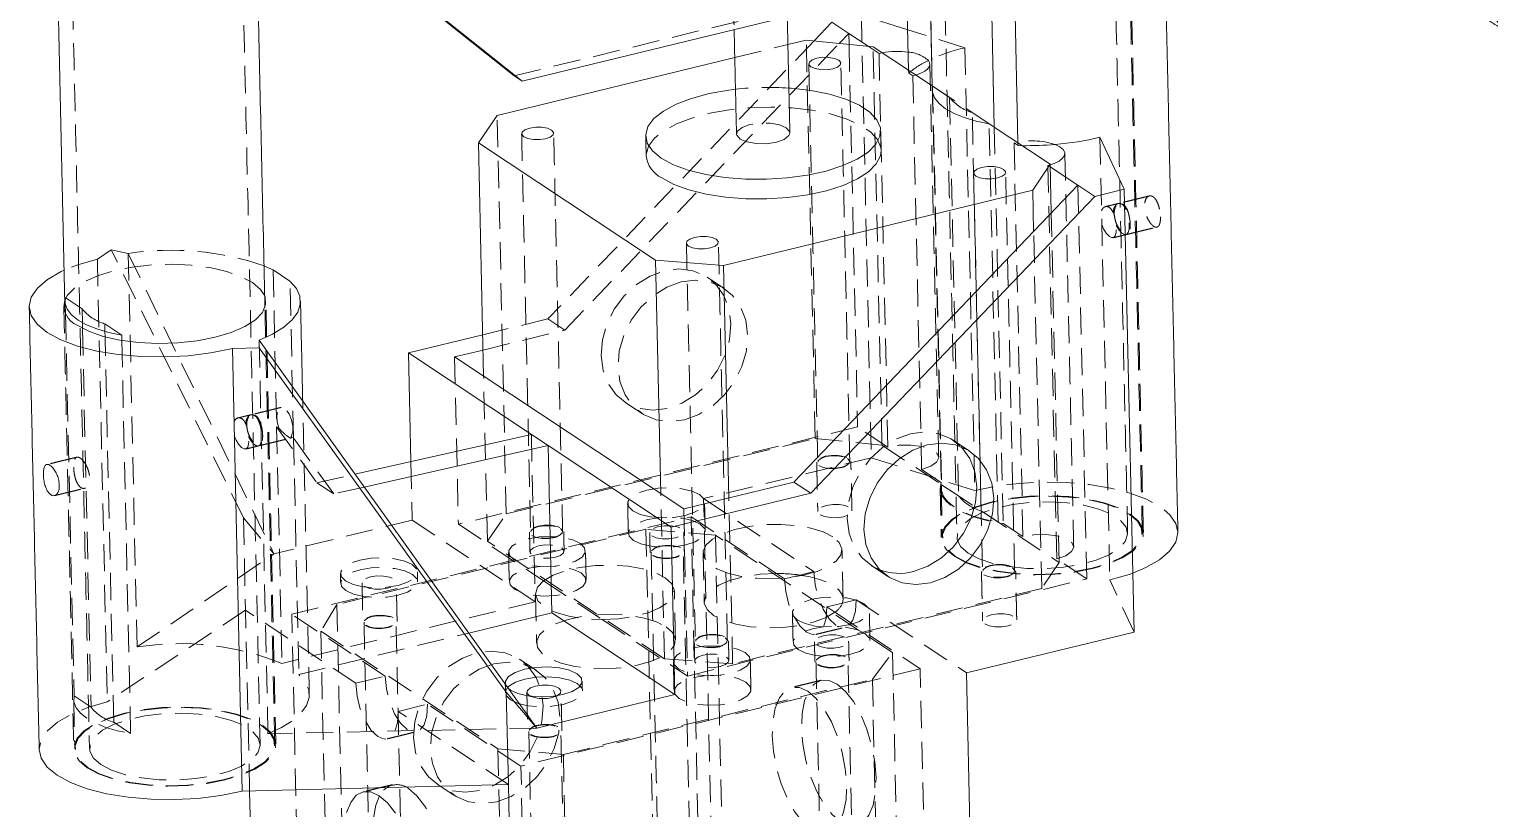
# Model space of a CAD drawing. Header units: millimetres. Extents: x 11 to 421, y 5 to 275.
# Drawn here: x 236.9 to 305.3, y 137.1 to 173.5 of the extents above; entities that cross this region are included whole.
import ezdxf

# ---------------------------------------------------------------- set-up
doc = ezdxf.new("R2010")
doc.units = ezdxf.units.MM
doc.linetypes.add('HIDDEN', pattern=[1.905, 1.27, -0.635])

msp = doc.modelspace()

# ---------------------------------------------------------------- linework, layer by layer
at = {"color": 7, "linetype": 'HIDDEN', "lineweight": 0}
for p, q in [((259.623, 171.361), (295.231, 180.028)), ((279.024, 178.58), (279.613, 152.353)), ((275.875, 174.207), (276.341, 153.501)), ((273.665, 173.002), (261.201, 159.994)), ((273.717, 154.404), (273.298, 173.039)), ((280.72, 172.676), (278.045, 173.521)), ((261.991, 159.471), (274.844, 172.884)), ((269.95, 172.224), (272.437, 172.829)), ((275.3, 172.839), (275.702, 154.944)), ((276.704, 172.411), (276.193, 172.749)), ((276.84, 154.092), (276.421, 172.727)), ((276.851, 172.442), (276.704, 172.411)), ((276.704, 172.411), (277.118, 154.006)), ((280.72, 172.676), (281.186, 151.971)), ((278.088, 171.623), (278.091, 171.492)), ((278.091, 171.492), (278.284, 171.364)), ((278.284, 171.364), (278.698, 152.959)), ((279.192, 170.891), (281.86, 169.124)), ((279.196, 170.709), (279.212, 170.878)), ((279.212, 170.878), (279.631, 152.243)), ((280.006, 170.353), (279.212, 170.878)), ((280.006, 170.353), (280.425, 151.718)), ((281.486, 151.015), (281.067, 169.65)), ((281.86, 169.124), (281.067, 169.65)), ((259.251, 150.883), (258.832, 169.518)), ((282.279, 150.489), (281.86, 169.124)), ((282.098, 168.967), (282.514, 150.432)), ((283.024, 168.225), (283.209, 168.103)), ((283.024, 168.225), (283.438, 149.82)), ((283.206, 168.233), (283.209, 168.103)), ((287.04, 168.491), (287.505, 147.786)), ((283.209, 168.103), (283.408, 168.099)), ((284.604, 167.179), (284.712, 167.207)), ((284.714, 167.106), (284.604, 167.179)), ((284.604, 167.179), (285.018, 148.774)), ((286.012, 166.246), (286.425, 147.842)), ((285.13, 148.601), (284.763, 164.943)), ((284.316, 147.385), (283.94, 164.085)), ((240.769, 163.226), (240.116, 162.793)), ((240.116, 162.793), (240.581, 142.088)), ((240.769, 163.226), (241.562, 163.058)), ((246.955, 150.693), (240.769, 163.226)), ((241.562, 163.058), (248.377, 149.008)), ((241.562, 163.058), (241.975, 144.653)), ((248.344, 162.291), (248.509, 154.954)), ((249.298, 154.432), (249.133, 161.769)), ((238.591, 160.825), (238.608, 160.995)), ((238.608, 160.995), (238.615, 160.657)), ((239.401, 160.469), (238.608, 160.995)), ((238.624, 160.279), (239.027, 142.36)), ((239.401, 160.469), (239.416, 159.82)), ((261.201, 159.994), (258.153, 159.252)), ((261.991, 159.471), (261.201, 159.994)), ((239.421, 159.556), (239.82, 141.835)), ((240.47, 159.412), (240.462, 159.766)), ((241.256, 159.241), (240.462, 159.766)), ((258.169, 158.541), (261.991, 159.471)), ((240.881, 141.132), (240.476, 159.157)), ((241.675, 140.606), (241.261, 158.989)), ((247.688, 159), (248.102, 140.595)), ((256.839, 158.217), (257.015, 150.395)), ((258.37, 149.596), (258.196, 157.318)), ((248.614, 154.885), (248.509, 154.954)), ((248.509, 154.954), (250.391, 152.336)), ((248.509, 154.954), (248.758, 143.887)), ((249.298, 154.432), (249.193, 154.501)), ((275.702, 154.944), (257.015, 150.395)), ((260.43, 154.592), (260.606, 146.77)), ((277.118, 154.006), (275.702, 154.944)), ((249.298, 154.432), (249.546, 143.365)), ((249.298, 154.432), (249.298, 154.432)), ((251.179, 151.814), (249.298, 154.432)), ((259.251, 150.883), (273.717, 154.404)), ((273.717, 154.404), (276.84, 154.092)), ((276.84, 154.092), (285.13, 148.601)), ((254.787, 153.324), (254.848, 150.583)), ((276.341, 153.501), (268.493, 151.591)), ((281.186, 151.971), (276.341, 153.501)), ((250.391, 152.336), (252.174, 152.736)), ((279.613, 152.353), (278.698, 152.959)), ((251.179, 151.814), (250.391, 152.336)), ((252.606, 152.134), (251.179, 151.814)), ((266.66, 144.106), (266.486, 151.828)), ((280.425, 151.718), (279.631, 152.243)), ((267.562, 151.115), (267.738, 143.293)), ((268.855, 135.487), (268.493, 151.591)), ((268.493, 151.591), (273.649, 148.176)), ((269.85, 143.864), (269.675, 151.63)), ((246.955, 150.693), (248.377, 149.008)), ((246.955, 150.693), (247.052, 146.373)), ((254.848, 150.583), (248.377, 149.008)), ((249.219, 146.184), (267.906, 150.733)), ((254.848, 150.583), (260.606, 146.77)), ((258.37, 149.596), (259.251, 150.883)), ((268.268, 134.629), (267.906, 150.733)), ((267.906, 150.733), (271.897, 148.09)), ((282.279, 150.489), (281.486, 151.015)), ((283.438, 149.82), (282.514, 150.432)), ((265.794, 150.162), (251.328, 146.642)), ((257.015, 150.395), (261.006, 147.752)), ((269.044, 149.881), (265.794, 150.162)), ((265.794, 150.162), (266.213, 131.528)), ((277.334, 144.39), (269.044, 149.881)), ((269.044, 149.881), (269.463, 131.246)), ((266.66, 144.106), (258.37, 149.596)), ((241.975, 144.653), (248.377, 149.008)), ((285.13, 148.601), (284.316, 147.385)), ((286.425, 147.842), (285.018, 148.774)), ((261.006, 147.752), (263.747, 145.936)), ((267.738, 143.293), (286.425, 147.842)), ((271.897, 148.09), (272.273, 147.841)), ((272.273, 147.841), (272.998, 148.018)), ((272.998, 148.018), (273.649, 148.176)), ((288.644, 145.353), (287.505, 147.786)), ((284.316, 147.385), (269.85, 143.864)), ((247.052, 146.373), (240.581, 142.088)), ((247.243, 137.911), (247.052, 146.373)), ((252.209, 142.957), (247.052, 146.373)), ((260.606, 146.77), (248.758, 143.887)), ((251.328, 146.642), (250.574, 145.385)), ((251.328, 146.642), (251.747, 128.007)), ((274.263, 146.523), (274.989, 146.699)), ((274.263, 146.523), (274.638, 146.274)), ((274.989, 146.699), (275.64, 146.858)), ((275.64, 146.858), (280.796, 143.443)), ((253.585, 143.293), (249.219, 146.184)), ((249.581, 130.08), (249.219, 146.184)), ((263.747, 145.936), (267.738, 143.293)), ((274.638, 146.274), (278.629, 143.631)), ((249.546, 143.365), (257.5, 145.301)), ((250.574, 145.385), (258.864, 139.895)), ((250.574, 145.385), (250.993, 126.75)), ((276.393, 143.143), (277.334, 144.39)), ((277.334, 144.39), (277.753, 125.756)), ((278.629, 143.631), (259.942, 139.082)), ((269.85, 143.864), (266.66, 144.106)), ((278.991, 127.527), (278.629, 143.631)), ((252.209, 142.957), (253.585, 143.293)), ((261.927, 139.622), (276.393, 143.143)), ((276.393, 143.143), (276.812, 124.508)), ((239.82, 141.835), (239.027, 142.36)), ((254.199, 141.639), (255.576, 141.974)), ((259.355, 138.224), (254.199, 141.639)), ((259.942, 139.082), (255.576, 141.974)), ((241.675, 140.606), (240.881, 141.132)), ((260.68, 140.86), (248.102, 140.595)), ((258.864, 139.895), (261.927, 139.622)), ((258.864, 139.895), (259.283, 121.26)), ((261.927, 139.622), (262.346, 120.987)), ((260.304, 122.978), (259.942, 139.082))]:
    msp.add_line(p, q, dxfattribs=at)
at = {"color": 7, "linetype": 'Continuous', "lineweight": 15}
for p, q in [((259.996, 171.113), (295.604, 179.78)), ((250.116, 178.956), (259.623, 171.361)), ((259.996, 171.113), (250.489, 178.707)), ((281.94, 175.988), (282.098, 168.967)), ((283.033, 175.925), (283.206, 168.233)), ((278.001, 175.495), (278.088, 171.623)), ((274.498, 173.872), (273.665, 173.002)), ((275.288, 173.348), (274.498, 173.872)), ((278.045, 173.521), (275.875, 174.207)), ((272.437, 172.829), (273.298, 173.039)), ((273.298, 173.039), (276.421, 172.727)), ((274.844, 172.884), (275.288, 173.348)), ((275.288, 173.348), (275.3, 172.839)), ((276.193, 172.749), (275.288, 173.348)), ((276.421, 172.727), (279.192, 170.891)), ((258.832, 169.518), (269.95, 172.224)), ((259.996, 171.113), (259.623, 171.361)), ((257.951, 168.231), (258.832, 169.518)), ((281.86, 169.124), (284.711, 167.236)), ((266.241, 162.74), (257.951, 168.231)), ((258.196, 157.318), (257.951, 168.231)), ((288.178, 166.058), (287.04, 168.491)), ((284.711, 167.236), (283.897, 166.019)), ((284.763, 164.943), (284.711, 167.236)), ((286.012, 166.246), (284.714, 167.106)), ((286.012, 166.246), (272.714, 152.369)), ((286.802, 165.723), (286.012, 166.246)), ((283.897, 166.019), (269.431, 162.498)), ((273.504, 151.846), (286.802, 165.723)), ((283.94, 164.085), (283.897, 166.019)), ((286.802, 165.723), (288.178, 166.058)), ((288.178, 166.058), (288.644, 145.353)), ((266.486, 151.828), (266.241, 162.74)), ((269.431, 162.498), (266.241, 162.74)), ((248.344, 162.291), (247.916, 162.483)), ((249.133, 161.769), (248.344, 162.291)), ((269.675, 151.63), (269.431, 162.498)), ((238.615, 160.657), (238.624, 160.279)), ((239.416, 159.82), (239.421, 159.556)), ((240.476, 159.157), (240.47, 159.412)), ((241.261, 158.989), (241.256, 159.241)), ((246.435, 158.608), (247.693, 158.64)), ((246.435, 158.608), (246.901, 137.902)), ((247.693, 158.64), (247.688, 159)), ((260.68, 140.86), (247.688, 159)), ((247.693, 158.64), (259.258, 142.545)), ((258.153, 159.252), (254.672, 158.405)), ((260.43, 154.592), (254.672, 158.405)), ((254.672, 158.405), (254.787, 153.324)), ((256.839, 158.217), (258.169, 158.541)), ((267.562, 151.115), (256.839, 158.217)), ((252.174, 152.736), (260.43, 154.592)), ((261.218, 154.07), (260.43, 154.592)), ((261.218, 154.07), (252.606, 152.134)), ((261.218, 154.07), (261.394, 146.248)), ((266.976, 150.257), (261.218, 154.07)), ((266.976, 150.257), (273.504, 151.846)), ((272.714, 152.369), (267.562, 151.115)), ((273.504, 151.846), (272.714, 152.369)), ((266.976, 150.257), (267.151, 142.435)), ((257.5, 145.301), (261.394, 146.248)), ((261.394, 146.248), (267.151, 142.435)), ((280.796, 143.443), (288.644, 145.353)), ((281.158, 127.339), (280.796, 143.443)), ((259.258, 142.545), (259.355, 138.224)), ((260.68, 140.86), (259.258, 142.545)), ((260.325, 142.389), (260.411, 142.343)), ((260.68, 140.86), (267.151, 142.435)), ((246.901, 137.902), (259.355, 138.224)), ((259.717, 122.12), (259.355, 138.224)), ((247.414, 130.268), (247.243, 137.911))]:
    msp.add_line(p, q, dxfattribs=at)
at = {"color": 7, "linetype": 'Continuous', "lineweight": 15, "flags": 128}
for points in [[(274.816, 172.101), (274.909, 171.995), (274.889, 171.88), (274.759, 171.775), (274.539, 171.696), (274.261, 171.654), (273.969, 171.656), (273.707, 171.702), (273.515, 171.785), (273.422, 171.891), (273.442, 172.006), (273.572, 172.111), (273.792, 172.19), (274.069, 172.232), (274.361, 172.23), (274.623, 172.184), (274.816, 172.101)], [(269.984, 170.738), (269.674, 170.699), (268.76, 170.536), (267.928, 170.314), (267.204, 170.039), (266.61, 169.72), (266.167, 169.367), (265.888, 168.992), (265.783, 168.607), (265.854, 168.224), (266.099, 167.855), (266.511, 167.513)], [(266.511, 167.513), (267.076, 167.208), (267.777, 166.95), (268.59, 166.747), (269.489, 166.607), (270.447, 166.533), (271.43, 166.527), (272.41, 166.591), (273.352, 166.722), (274.229, 166.915), (275.01, 167.165), (275.672, 167.463), (276.192, 167.8), (276.555, 168.166), (276.748, 168.547), (276.765, 168.933), (276.606, 169.31), (276.276, 169.667), (275.785, 169.992), (275.15, 170.275), (274.39, 170.506), (273.53, 170.678), (272.598, 170.786), (272.483, 170.794)], [(281.86, 169.124), (281.247, 169.25), (280.694, 169.411), (280.214, 169.605), (279.817, 169.826), (279.512, 170.069), (279.307, 170.33), (279.207, 170.602), (279.196, 170.709)], [(261.375, 168.83), (261.468, 168.723), (261.448, 168.609), (261.318, 168.504), (261.098, 168.424), (260.82, 168.383), (260.528, 168.385), (260.266, 168.431), (260.074, 168.513), (259.981, 168.62), (260.001, 168.734), (260.131, 168.839), (260.351, 168.919), (260.628, 168.961), (260.92, 168.958), (261.182, 168.912), (261.375, 168.83)], [(270.031, 168.645), (270.041, 168.587), (270.197, 168.41)], [(270.197, 168.41), (270.517, 168.272), (270.954, 168.196), (271.44, 168.192), (271.903, 168.262), (272.27, 168.394), (272.487, 168.569), (272.53, 168.702)], [(266.532, 166.592), (267.097, 166.287), (267.798, 166.03), (268.611, 165.827), (269.51, 165.686), (270.467, 165.612), (271.451, 165.607), (272.43, 165.671), (273.373, 165.801), (274.249, 165.995), (275.031, 166.244), (275.692, 166.543), (276.213, 166.88), (276.575, 167.245), (276.768, 167.627), (276.8, 167.877)], [(284.712, 167.207), (284.895, 167.268), (285.129, 167.38), (285.296, 167.508), (285.386, 167.647), (285.395, 167.788), (285.322, 167.925), (285.17, 168.05), (284.949, 168.157)], [(282.528, 166.993), (282.622, 166.887), (282.602, 166.772), (282.472, 166.667), (282.251, 166.588), (281.974, 166.546), (281.682, 166.548), (281.42, 166.594), (281.228, 166.677), (281.134, 166.783), (281.154, 166.898), (281.284, 167.003), (281.505, 167.082), (281.782, 167.124), (282.074, 167.122), (282.336, 167.076), (282.528, 166.993)], [(269.087, 163.722), (269.181, 163.615), (269.161, 163.501), (269.031, 163.396), (268.81, 163.316), (268.533, 163.274), (268.241, 163.277), (267.979, 163.323), (267.787, 163.405), (267.693, 163.512), (267.713, 163.626), (267.843, 163.731), (268.064, 163.811), (268.341, 163.852), (268.633, 163.85), (268.895, 163.804), (269.087, 163.722)], [(238.559, 162.272), (238.423, 162.209), (237.786, 161.843), (237.315, 161.442), (237.026, 161.019), (236.927, 160.586), (237.02, 160.157), (237.304, 159.744), (237.769, 159.36), (238.401, 159.017), (239.182, 158.725), (240.087, 158.493), (241.088, 158.329), (242.156, 158.236), (243.259, 158.218), (244.361, 158.276), (245.431, 158.407), (246.435, 158.608)], [(247.688, 159), (248.32, 159.29), (248.839, 159.611), (249.233, 159.956), (249.493, 160.318), (249.615, 160.689), (249.595, 161.06), (249.433, 161.422), (249.133, 161.769)], [(241.256, 159.241), (240.643, 159.367), (240.089, 159.528), (239.609, 159.722), (239.212, 159.943), (238.907, 160.186), (238.703, 160.447), (238.602, 160.718), (238.591, 160.825)], [(239.174, 159.702), (239.712, 159.417), (240.387, 159.182), (241.173, 159.004), (242.039, 158.892), (242.954, 158.85), (243.88, 158.878), (244.784, 158.977), (245.629, 159.142), (246.384, 159.366), (247.019, 159.642), (247.511, 159.959), (247.84, 160.304), (247.993, 160.665), (247.966, 161.026), (247.948, 161.074)], [(275.999, 150.14), (276.092, 149.442), (276.331, 148.816), (276.707, 148.293), (277.199, 147.9), (277.783, 147.656), (278.43, 147.574), (279.107, 147.658), (279.78, 147.903), (280.417, 148.298), (280.983, 148.821), (281.453, 149.448), (281.8, 150.147), (282.01, 150.882), (282.07, 151.618), (281.977, 152.316), (281.738, 152.942), (281.362, 153.465), (280.87, 153.858), (280.286, 154.101), (279.639, 154.183), (278.962, 154.1), (278.289, 153.855), (277.652, 153.46), (277.086, 152.936), (276.616, 152.309), (276.269, 151.611), (276.059, 150.875), (275.999, 150.14)], [(280.544, 154.017), (280.572, 153.988), (280.948, 153.465), (281.187, 152.839), (281.28, 152.141), (281.22, 151.406), (281.01, 150.67), (280.663, 149.971), (280.194, 149.344), (279.627, 148.821), (278.991, 148.426), (278.317, 148.181)], [(288.582, 148.11), (289.198, 148.37), (289.835, 148.736), (290.306, 149.137), (290.595, 149.56), (290.694, 149.993), (290.694, 150.021)], [(259.358, 142.707), (259.447, 142.638), (259.801, 142.474), (260.272, 142.362), (260.815, 142.315), (261.378, 142.337), (261.904, 142.425), (262.342, 142.572), (262.65, 142.762), (262.798, 142.977), (262.77, 143.196), (262.569, 143.398), (262.216, 143.563), (261.745, 143.674), (261.201, 143.722), (260.639, 143.7), (260.113, 143.612), (259.674, 143.465), (259.366, 143.275), (259.219, 143.06), (259.224, 142.894)], [(262.714, 142.827), (262.579, 142.938), (262.226, 143.103), (261.755, 143.214), (261.211, 143.262), (260.649, 143.24), (260.123, 143.151), (259.684, 143.005), (259.377, 142.815), (259.313, 142.75)], [(261.635, 142.371), (261.652, 142.379), (261.791, 142.491), (261.812, 142.613), (261.712, 142.727), (261.507, 142.815), (261.228, 142.864), (260.916, 142.866), (260.621, 142.822), (260.385, 142.737), (260.247, 142.625), (260.225, 142.503), (260.325, 142.389), (260.325, 142.389)], [(237.393, 139.852), (237.486, 139.451), (237.769, 139.039), (238.234, 138.655), (238.867, 138.312), (239.647, 138.02), (240.552, 137.788), (241.554, 137.623), (242.622, 137.53), (243.724, 137.513), (244.827, 137.57), (245.896, 137.701), (246.901, 137.902)], [(254.07, 136.878), (253.697, 137.36), (253.307, 137.697), (252.922, 137.873), (252.559, 137.879), (252.237, 137.714), (251.973, 137.386), (251.779, 136.913)], [(254.808, 131.605), (254.439, 131.928), (254.066, 132.41), (253.727, 133.012), (253.44, 133.705), (253.219, 134.453), (253.075, 135.219), (253.015, 135.965), (253.042, 136.653), (253.156, 137.248), (253.328, 137.683)]]:
    msp.add_lwpolyline(points, dxfattribs=at)
at = {"color": 7, "linetype": 'HIDDEN', "lineweight": 0, "flags": 128}
for points in [[(278.284, 171.364), (278.501, 171.427), (278.69, 171.502), (278.847, 171.588), (278.965, 171.682), (279.044, 171.782), (279.079, 171.885), (279.071, 171.988), (279.02, 172.088)], [(276.8, 167.877), (276.786, 168.013), (276.627, 168.39), (276.297, 168.747), (275.806, 169.072), (275.171, 169.354), (274.411, 169.586), (273.551, 169.758), (272.619, 169.866), (271.645, 169.905), (270.659, 169.876), (269.694, 169.779), (268.781, 169.616), (267.949, 169.394), (267.225, 169.118), (266.631, 168.799), (266.188, 168.447), (265.909, 168.072), (265.803, 167.686), (265.803, 167.63)], [(272.53, 168.702), (272.52, 168.76), (272.364, 168.937), (272.044, 169.075), (271.607, 169.151), (271.121, 169.155), (270.659, 169.085), (270.291, 168.953), (270.074, 168.778), (270.031, 168.645)], [(287.132, 164.41), (287.211, 164.213), (287.335, 164.014), (287.469, 163.87), (287.591, 163.798), (287.69, 163.802), (287.76, 163.885), (287.801, 164.04), (287.812, 164.251), (287.794, 164.491), (287.749, 164.735), (287.675, 164.958), (287.573, 165.132), (287.484, 165.215), (287.484, 165.215)], [(287.802, 164.38), (287.812, 164.356), (287.933, 164.157), (288.065, 164.013), (288.187, 163.942), (288.288, 163.949), (288.361, 164.034), (288.404, 164.191), (288.415, 164.403), (288.395, 164.644), (288.347, 164.888), (288.269, 165.11), (288.164, 165.281), (288.078, 165.36), (288.078, 165.36)], [(240.116, 162.793), (239.207, 162.529), (238.559, 162.272)], [(247.948, 161.074), (247.757, 161.376), (247.377, 161.699), (246.839, 161.984), (246.164, 162.219), (245.378, 162.397), (244.511, 162.509), (243.597, 162.551), (242.671, 162.523), (241.767, 162.424), (240.922, 162.259), (240.167, 162.035), (239.531, 161.759), (239.04, 161.442), (238.711, 161.097), (238.591, 160.863)], [(263.696, 158.288), (263.756, 159.024), (263.965, 159.759), (264.313, 160.458), (264.782, 161.085), (265.349, 161.609), (265.985, 162.003), (266.659, 162.248), (267.336, 162.332), (267.983, 162.25), (268.567, 162.006), (269.059, 161.613), (269.434, 161.09), (269.674, 160.464), (269.766, 159.766), (269.706, 159.031), (269.497, 158.295), (269.149, 157.597), (268.68, 156.97), (268.114, 156.446), (267.477, 156.052), (266.804, 155.806), (266.127, 155.723), (265.48, 155.805), (264.896, 156.048), (264.404, 156.441), (264.028, 156.964), (263.789, 157.59), (263.696, 158.288)], [(267.449, 161.725), (266.775, 161.48), (266.139, 161.085), (265.572, 160.562), (265.103, 159.935), (264.755, 159.236), (264.546, 158.501), (264.486, 157.765), (264.578, 157.067), (264.818, 156.441), (265.194, 155.918), (265.686, 155.525), (266.27, 155.282), (266.917, 155.2), (267.594, 155.283), (268.267, 155.528), (268.903, 155.923), (269.47, 156.446), (269.939, 157.073), (270.287, 157.772), (270.496, 158.508), (270.556, 159.243), (270.464, 159.941), (270.224, 160.567), (269.849, 161.09), (269.357, 161.483), (268.773, 161.726), (268.126, 161.809), (267.449, 161.725)], [(246.527, 154.527), (246.607, 154.33), (246.73, 154.131), (246.864, 153.987), (246.986, 153.915), (247.085, 153.919), (247.155, 154.002), (247.196, 154.157), (247.207, 154.368), (247.189, 154.608), (247.144, 154.851), (247.07, 155.075), (246.968, 155.249), (246.879, 155.332), (246.879, 155.332)], [(249.193, 154.501), (249.258, 154.705), (249.262, 154.978), (249.205, 155.276), (249.096, 155.55), (248.955, 155.754), (248.803, 155.855), (248.666, 155.835), (248.567, 155.698), (248.522, 155.468), (248.539, 155.181), (248.614, 154.885)], [(276.735, 148.264), (276.409, 148.423), (275.917, 148.816), (275.541, 149.339), (275.302, 149.965), (275.209, 150.663), (275.269, 151.399), (275.479, 152.134), (275.827, 152.833), (276.296, 153.46), (276.862, 153.983), (277.499, 154.378), (278.172, 154.623), (278.849, 154.707), (279.496, 154.624), (280.08, 154.381), (280.544, 154.017)], [(278.698, 152.959), (279.121, 153.106), (279.398, 153.297), (279.495, 153.511), (279.401, 153.722), (279.127, 153.903), (278.705, 154.034), (278.188, 154.099), (277.637, 154.089), (277.118, 154.006)], [(273.891, 153.139), (274.096, 153.051), (274.375, 153.002), (274.687, 153), (274.982, 153.045), (275.218, 153.129), (275.356, 153.241), (275.378, 153.363), (275.278, 153.477), (275.073, 153.565), (274.793, 153.614), (274.482, 153.616), (274.186, 153.572), (273.951, 153.487), (273.812, 153.375), (273.791, 153.253), (273.891, 153.139)], [(275.235, 153.467), (275.328, 153.36), (275.308, 153.245), (275.178, 153.14), (274.958, 153.061), (274.68, 153.019), (274.388, 153.022), (274.126, 153.067), (273.934, 153.15), (273.841, 153.257), (273.861, 153.371), (273.991, 153.476), (274.211, 153.555), (274.488, 153.597), (274.78, 153.595), (275.042, 153.549), (275.235, 153.467)], [(265.176, 151.018), (265.529, 150.853), (266, 150.742), (266.544, 150.695), (267.106, 150.716), (267.632, 150.805), (268.071, 150.951), (268.379, 151.141), (268.526, 151.357), (268.498, 151.576), (268.297, 151.778), (267.944, 151.943), (267.473, 152.054), (266.929, 152.101), (266.367, 152.08), (265.841, 151.991), (265.402, 151.845), (265.094, 151.655), (264.947, 151.439), (264.975, 151.22), (265.176, 151.018)], [(279.613, 152.353), (279.566, 152.046), (279.649, 151.743), (279.86, 151.452), (280.192, 151.18), (280.638, 150.937), (281.183, 150.727), (281.815, 150.557), (282.514, 150.432)], [(279.631, 152.243), (279.626, 151.967), (279.726, 151.695), (279.931, 151.435), (280.236, 151.191), (280.633, 150.97), (281.113, 150.777), (281.666, 150.615), (282.279, 150.489)], [(290.694, 150.021), (290.601, 150.422), (290.317, 150.835), (289.852, 151.218), (289.22, 151.562), (288.439, 151.853), (287.535, 152.085), (286.533, 152.25), (285.465, 152.343), (284.363, 152.361), (283.26, 152.303), (282.19, 152.172), (281.186, 151.971)], [(273.942, 150.839), (274.147, 150.751), (274.427, 150.702), (274.738, 150.699), (275.034, 150.744), (275.269, 150.829), (275.408, 150.941), (275.429, 151.063), (275.33, 151.176), (275.125, 151.265), (274.845, 151.313), (274.534, 151.316), (274.238, 151.271), (274.003, 151.187), (273.864, 151.075), (273.843, 150.953), (273.942, 150.839)], [(280.244, 148.88), (280.782, 148.595), (281.457, 148.359), (282.243, 148.182), (283.11, 148.07), (284.024, 148.027), (284.951, 148.056), (285.854, 148.155), (286.699, 148.319), (287.454, 148.544), (288.09, 148.82), (288.582, 149.137), (288.91, 149.482), (289.064, 149.842), (289.036, 150.204), (288.828, 150.553), (288.447, 150.877), (287.909, 151.161), (287.235, 151.397), (286.449, 151.574), (285.582, 151.686), (284.668, 151.729), (283.741, 151.7), (282.838, 151.602), (281.992, 151.437), (281.237, 151.212), (280.602, 150.936), (280.11, 150.62), (279.781, 150.275), (279.628, 149.914), (279.656, 149.552), (279.864, 149.203), (280.244, 148.88)], [(280.287, 148.89), (280.82, 148.609), (281.488, 148.375), (282.265, 148.2), (283.123, 148.089), (284.027, 148.047), (284.944, 148.075), (285.838, 148.173), (286.675, 148.336), (287.422, 148.558), (288.05, 148.831), (288.537, 149.145), (288.862, 149.486), (289.014, 149.843), (288.986, 150.201), (288.78, 150.546), (288.404, 150.866), (287.872, 151.148), (287.204, 151.381), (286.426, 151.556), (285.569, 151.667), (284.664, 151.709), (283.747, 151.681), (282.853, 151.584), (282.017, 151.421), (281.27, 151.198), (280.641, 150.925), (280.155, 150.612), (279.829, 150.27), (279.678, 149.914), (279.705, 149.556), (279.911, 149.21), (280.287, 148.89)], [(280.881, 149.035), (281.39, 148.772), (282.036, 148.56), (282.791, 148.41), (283.618, 148.329), (284.479, 148.32), (285.334, 148.384), (286.143, 148.518), (286.868, 148.715), (287.475, 148.967), (287.935, 149.262), (288.228, 149.585), (288.339, 149.922), (288.263, 150.257), (288.005, 150.574), (287.575, 150.859), (286.994, 151.098), (286.289, 151.28), (285.494, 151.396), (284.645, 151.441), (283.781, 151.413), (282.945, 151.314), (282.173, 151.147), (281.504, 150.921), (280.967, 150.646), (280.588, 150.336), (280.385, 150.004), (280.367, 149.666), (280.535, 149.338), (280.881, 149.035)], [(265.207, 149.638), (265.56, 149.473), (266.031, 149.362), (266.575, 149.314), (267.137, 149.336), (267.663, 149.425), (268.102, 149.571), (268.41, 149.761), (268.557, 149.976), (268.529, 150.196), (268.328, 150.398), (267.975, 150.562), (267.504, 150.674), (266.96, 150.721), (266.398, 150.699), (265.872, 150.611), (265.433, 150.464), (265.125, 150.274), (264.978, 150.059), (265.006, 149.84), (265.207, 149.638)], [(262.725, 149.496), (262.925, 149.294), (262.953, 149.075), (262.806, 148.86), (262.498, 148.67), (262.06, 148.523), (261.533, 148.435), (260.971, 148.413), (260.428, 148.46), (259.956, 148.572), (259.603, 148.737), (259.403, 148.938), (259.375, 149.158), (259.522, 149.373), (259.83, 149.563), (260.268, 149.71), (260.795, 149.798), (261.357, 149.82), (261.9, 149.772), (262.372, 149.661), (262.725, 149.496)], [(260.45, 149.868), (260.655, 149.78), (260.934, 149.731), (261.246, 149.729), (261.541, 149.773), (261.777, 149.858), (261.915, 149.97), (261.937, 150.092), (261.837, 150.206), (261.632, 150.294), (261.352, 150.343), (261.041, 150.345), (260.745, 150.3), (260.51, 150.216), (260.371, 150.104), (260.35, 149.982), (260.45, 149.868)], [(261.794, 150.195), (261.887, 150.088), (261.867, 149.974), (261.737, 149.869), (261.517, 149.79), (261.239, 149.748), (260.947, 149.75), (260.685, 149.796), (260.493, 149.878), (260.4, 149.985), (260.42, 150.1), (260.55, 150.204), (260.77, 150.284), (261.047, 150.326), (261.339, 150.323), (261.601, 150.278), (261.794, 150.195)], [(266.074, 149.849), (266.279, 149.761), (266.558, 149.712), (266.87, 149.71), (267.166, 149.754), (267.401, 149.839), (267.54, 149.951), (267.561, 150.073), (267.461, 150.187), (267.256, 150.275), (266.977, 150.324), (266.665, 150.326), (266.369, 150.281), (266.134, 150.197), (265.996, 150.085), (265.974, 149.963), (266.074, 149.849)], [(274.538, 149.804), (274.09, 150.033), (273.513, 150.212), (272.84, 150.332), (272.106, 150.387), (271.352, 150.374), (270.617, 150.292), (269.942, 150.148), (269.363, 149.948), (268.911, 149.703), (268.61, 149.427), (268.477, 149.134), (268.519, 148.84), (268.733, 148.561), (269.109, 148.313), (269.625, 148.107), (270.254, 147.957), (270.962, 147.869), (271.712, 147.848), (272.461, 147.896), (273.171, 148.009), (273.802, 148.183), (274.321, 148.407), (274.7, 148.669), (274.919, 148.955), (274.964, 149.251), (274.835, 149.539), (274.538, 149.804)], [(285.018, 148.774), (285.441, 148.92), (285.718, 149.112), (285.815, 149.326), (285.721, 149.536), (285.446, 149.718), (285.025, 149.849), (284.507, 149.913), (283.956, 149.903), (283.438, 149.82)], [(261.858, 149.285), (261.957, 149.172), (261.936, 149.049), (261.797, 148.937), (261.562, 148.853), (261.266, 148.808), (260.955, 148.811), (260.675, 148.86), (260.47, 148.948), (260.371, 149.061), (260.392, 149.183), (260.531, 149.295), (260.766, 149.38), (261.062, 149.425), (261.373, 149.422), (261.653, 149.373), (261.858, 149.285)], [(266.095, 148.929), (266.3, 148.841), (266.579, 148.792), (266.891, 148.789), (267.186, 148.834), (267.421, 148.919), (267.56, 149.03), (267.581, 149.153), (267.482, 149.266), (267.277, 149.354), (266.997, 149.403), (266.686, 149.406), (266.39, 149.361), (266.155, 149.276), (266.016, 149.164), (265.995, 149.042), (266.095, 148.929)], [(266.138, 148.939), (266.33, 148.857), (266.592, 148.811), (266.884, 148.809), (267.161, 148.85), (267.382, 148.93), (267.512, 149.035), (267.532, 149.149), (267.439, 149.256), (267.246, 149.338), (266.984, 149.384), (266.692, 149.386), (266.415, 149.345), (266.195, 149.265), (266.064, 149.16), (266.045, 149.046), (266.138, 148.939)], [(251.735, 147.747), (252.088, 147.582), (252.559, 147.471), (253.103, 147.423), (253.665, 147.445), (254.191, 147.533), (254.63, 147.68), (254.938, 147.87), (255.085, 148.085), (255.057, 148.305), (254.856, 148.506), (254.503, 148.671), (254.032, 148.783), (253.488, 148.83), (252.926, 148.808), (252.4, 148.72), (251.961, 148.573), (251.653, 148.383), (251.506, 148.168), (251.534, 147.949), (251.735, 147.747)], [(251.745, 147.287), (252.098, 147.122), (252.57, 147.01), (253.113, 146.963), (253.675, 146.985), (254.202, 147.073), (254.64, 147.22), (254.948, 147.41), (255.095, 147.625), (255.067, 147.844), (254.867, 148.046), (254.514, 148.211), (254.042, 148.322), (253.499, 148.37), (252.936, 148.348), (252.41, 148.26), (251.972, 148.113), (251.664, 147.923), (251.517, 147.708), (251.545, 147.488), (251.745, 147.287)], [(262.756, 148.116), (262.956, 147.914), (262.984, 147.695), (262.837, 147.479), (262.529, 147.289), (262.091, 147.143), (261.565, 147.055), (261.002, 147.033), (260.459, 147.08), (259.987, 147.191), (259.634, 147.356), (259.434, 147.558), (259.406, 147.777), (259.553, 147.993), (259.861, 148.183), (260.299, 148.329), (260.826, 148.418), (261.388, 148.439), (261.931, 148.392), (262.403, 148.281), (262.756, 148.116)], [(263.747, 145.936), (264.512, 145.975), (265.241, 146.082), (265.894, 146.252), (266.434, 146.476), (266.831, 146.74), (267.064, 147.03), (267.118, 147.33), (266.991, 147.624), (266.691, 147.894), (266.233, 148.126), (265.643, 148.307), (264.955, 148.427), (264.207, 148.478), (263.439, 148.459), (262.696, 148.37), (262.019, 148.216), (261.445, 148.006), (261.006, 147.752)], [(281.603, 148.031), (281.808, 147.943), (282.088, 147.894), (282.399, 147.892), (282.695, 147.936), (282.93, 148.021), (283.069, 148.133), (283.09, 148.255), (282.991, 148.369), (282.786, 148.457), (282.506, 148.506), (282.195, 148.508), (281.899, 148.464), (281.664, 148.379), (281.525, 148.267), (281.504, 148.145), (281.603, 148.031)], [(282.947, 148.358), (283.041, 148.252), (283.021, 148.137), (282.891, 148.032), (282.67, 147.953), (282.393, 147.911), (282.101, 147.913), (281.839, 147.959), (281.647, 148.042), (281.553, 148.148), (281.573, 148.263), (281.703, 148.368), (281.924, 148.447), (282.201, 148.489), (282.493, 148.487), (282.755, 148.441), (282.947, 148.358)], [(252.612, 147.498), (252.817, 147.41), (253.097, 147.361), (253.408, 147.358), (253.704, 147.403), (253.939, 147.487), (254.078, 147.599), (254.099, 147.722), (254, 147.835), (253.794, 147.923), (253.515, 147.972), (253.204, 147.975), (252.908, 147.93), (252.673, 147.845), (252.534, 147.733), (252.513, 147.611), (252.612, 147.498)], [(261.006, 147.752), (260.714, 147.447), (260.623, 147.127), (260.739, 146.812), (261.054, 146.522), (261.548, 146.276), (262.19, 146.089), (262.939, 145.974), (263.747, 145.936)], [(274.638, 146.274), (274.2, 146.02), (273.625, 145.81), (272.948, 145.656), (272.205, 145.567), (271.438, 145.548), (270.689, 145.599), (270.001, 145.719), (269.411, 145.9), (268.954, 146.132), (268.653, 146.402), (268.526, 146.696), (268.581, 146.996), (268.813, 147.286), (269.21, 147.55), (269.75, 147.774), (270.403, 147.944), (271.132, 148.051), (271.897, 148.09)], [(272.273, 147.841), (272.334, 147.24), (272.487, 146.633), (272.716, 146.08), (273, 145.635), (273.309, 145.341), (273.615, 145.228), (273.886, 145.305), (274.097, 145.567), (274.227, 145.986), (274.263, 146.523)], [(272.998, 148.018), (273.478, 147.932), (273.911, 147.815), (274.285, 147.671), (274.59, 147.504), (274.818, 147.318), (274.963, 147.118), (275.02, 146.91), (274.989, 146.699)], [(275.64, 146.858), (275.604, 146.321), (275.474, 145.902), (275.263, 145.641), (274.991, 145.563), (274.686, 145.676), (274.376, 145.97), (274.093, 146.415), (273.864, 146.968), (273.711, 147.575), (273.649, 148.176)], [(287.505, 147.786), (288.414, 148.05), (288.582, 148.11)], [(272.888, 145.91), (273.242, 145.745), (273.713, 145.634), (274.256, 145.587), (274.819, 145.608), (275.345, 145.697), (275.783, 145.843), (276.091, 146.033), (276.239, 146.249), (276.211, 146.468), (276.01, 146.67), (275.657, 146.835), (275.186, 146.946), (274.642, 146.993), (274.08, 146.971), (273.554, 146.883), (273.115, 146.737), (272.807, 146.547), (272.66, 146.331), (272.688, 146.112), (272.888, 145.91)], [(252.653, 145.657), (252.859, 145.569), (253.138, 145.52), (253.45, 145.518), (253.745, 145.562), (253.98, 145.647), (254.119, 145.759), (254.14, 145.881), (254.041, 145.995), (253.836, 146.083), (253.556, 146.132), (253.245, 146.134), (252.949, 146.09), (252.714, 146.005), (252.575, 145.893), (252.554, 145.771), (252.653, 145.657)], [(252.697, 145.668), (252.889, 145.585), (253.151, 145.539), (253.443, 145.537), (253.72, 145.579), (253.941, 145.658), (254.071, 145.763), (254.091, 145.878), (253.998, 145.984), (253.805, 146.067), (253.543, 146.113), (253.251, 146.115), (252.974, 146.073), (252.754, 145.994), (252.623, 145.889), (252.604, 145.774), (252.697, 145.668)], [(266.742, 145.594), (267.039, 145.328), (267.168, 145.04), (267.123, 144.745), (266.904, 144.458), (266.525, 144.196), (266.006, 143.972), (265.375, 143.798), (264.665, 143.685), (263.915, 143.637), (263.166, 143.658), (262.458, 143.746), (261.829, 143.897), (261.313, 144.102), (260.937, 144.351), (260.723, 144.629), (260.681, 144.923), (260.814, 145.216), (261.114, 145.492), (261.567, 145.737), (262.146, 145.937), (262.821, 146.082), (263.555, 146.163), (264.31, 146.176), (265.044, 146.122), (265.717, 146.001), (266.293, 145.822), (266.742, 145.594)], [(281.655, 145.731), (281.86, 145.643), (282.14, 145.594), (282.451, 145.591), (282.747, 145.636), (282.982, 145.72), (283.121, 145.832), (283.142, 145.955), (283.043, 146.068), (282.837, 146.156), (282.558, 146.205), (282.246, 146.208), (281.951, 146.163), (281.716, 146.078), (281.577, 145.966), (281.556, 145.844), (281.655, 145.731)], [(268.162, 144.76), (268.367, 144.672), (268.647, 144.623), (268.958, 144.62), (269.254, 144.665), (269.489, 144.75), (269.628, 144.862), (269.649, 144.984), (269.55, 145.097), (269.345, 145.185), (269.065, 145.234), (268.754, 145.237), (268.458, 145.192), (268.223, 145.108), (268.084, 144.996), (268.063, 144.873), (268.162, 144.76)], [(269.506, 145.087), (269.6, 144.98), (269.58, 144.866), (269.45, 144.761), (269.229, 144.681), (268.952, 144.64), (268.66, 144.642), (268.398, 144.688), (268.206, 144.77), (268.112, 144.877), (268.132, 144.991), (268.262, 145.096), (268.483, 145.176), (268.76, 145.217), (269.052, 145.215), (269.314, 145.169), (269.506, 145.087)], [(272.919, 144.53), (273.273, 144.365), (273.744, 144.254), (274.287, 144.206), (274.85, 144.228), (275.376, 144.316), (275.814, 144.463), (276.122, 144.653), (276.27, 144.868), (276.242, 145.088), (276.041, 145.289), (275.688, 145.454), (275.217, 145.566), (274.673, 145.613), (274.111, 145.591), (273.585, 145.503), (273.146, 145.356), (272.838, 145.166), (272.691, 144.951), (272.719, 144.732), (272.919, 144.53)], [(273.787, 144.741), (273.992, 144.653), (274.271, 144.604), (274.583, 144.601), (274.878, 144.646), (275.114, 144.731), (275.252, 144.843), (275.274, 144.965), (275.174, 145.078), (274.969, 145.166), (274.689, 145.215), (274.378, 145.218), (274.082, 145.173), (273.847, 145.089), (273.708, 144.977), (273.687, 144.854), (273.787, 144.741)], [(254.913, 140.421), (254.973, 141.156), (255.183, 141.892), (255.53, 142.59), (255.999, 143.217), (256.566, 143.741), (257.202, 144.135), (257.876, 144.381), (258.553, 144.464), (259.2, 144.382), (259.784, 144.138), (260.276, 143.745), (260.652, 143.223), (260.891, 142.597), (260.984, 141.898), (260.924, 141.163), (260.714, 140.428), (260.366, 139.729), (259.897, 139.102), (259.331, 138.578), (258.694, 138.184), (258.021, 137.939), (257.344, 137.855), (256.697, 137.937), (256.113, 138.181), (255.621, 138.574), (255.245, 139.097), (255.006, 139.723), (254.913, 140.421)], [(270.438, 144.388), (270.638, 144.186), (270.666, 143.967), (270.519, 143.752), (270.211, 143.562), (269.772, 143.415), (269.246, 143.327), (268.684, 143.305), (268.14, 143.352), (267.669, 143.464), (267.316, 143.628), (267.115, 143.83), (267.088, 144.05), (267.235, 144.265), (267.543, 144.455), (267.981, 144.602), (268.507, 144.69), (269.07, 144.712), (269.613, 144.664), (270.084, 144.553), (270.438, 144.388)], [(269.57, 144.177), (269.67, 144.063), (269.649, 143.941), (269.51, 143.829), (269.275, 143.745), (268.979, 143.7), (268.668, 143.702), (268.388, 143.751), (268.183, 143.839), (268.083, 143.953), (268.105, 144.075), (268.244, 144.187), (268.479, 144.272), (268.774, 144.317), (269.086, 144.314), (269.365, 144.265), (269.57, 144.177)], [(273.807, 143.82), (274.012, 143.732), (274.292, 143.683), (274.603, 143.681), (274.899, 143.726), (275.134, 143.81), (275.273, 143.922), (275.294, 144.044), (275.195, 144.158), (274.99, 144.246), (274.71, 144.295), (274.399, 144.298), (274.103, 144.253), (273.868, 144.168), (273.729, 144.056), (273.708, 143.934), (273.807, 143.82)], [(273.851, 143.831), (274.043, 143.748), (274.305, 143.703), (274.597, 143.7), (274.874, 143.742), (275.095, 143.822), (275.225, 143.926), (275.245, 144.041), (275.151, 144.148), (274.959, 144.23), (274.697, 144.276), (274.405, 144.278), (274.128, 144.236), (273.907, 144.157), (273.777, 144.052), (273.757, 143.938), (273.851, 143.831)], [(258.666, 143.857), (257.992, 143.612), (257.356, 143.218), (256.789, 142.694), (256.32, 142.067), (255.972, 141.368), (255.763, 140.633), (255.703, 139.898), (255.796, 139.2), (256.035, 138.574), (256.411, 138.051), (256.903, 137.658), (257.487, 137.414), (258.134, 137.332), (258.811, 137.416), (259.484, 137.661), (260.12, 138.055), (260.687, 138.579), (261.156, 139.206), (261.504, 139.905), (261.713, 140.64), (261.773, 141.375), (261.681, 142.073), (261.441, 142.7), (261.066, 143.222), (260.574, 143.615), (259.99, 143.859), (259.343, 143.941), (258.666, 143.857)], [(248.102, 140.595), (248.734, 140.885), (249.253, 141.206), (249.647, 141.551), (249.907, 141.913), (250.029, 142.284), (250.008, 142.655), (249.846, 143.018), (249.546, 143.365)], [(252.209, 142.957), (252.27, 142.356), (252.423, 141.75), (252.652, 141.197), (252.936, 140.752), (253.245, 140.458), (253.551, 140.344), (253.822, 140.422), (254.033, 140.683), (254.163, 141.103), (254.199, 141.639)], [(255.576, 141.974), (255.54, 141.438), (255.41, 141.018), (255.199, 140.757), (254.927, 140.679), (254.622, 140.793), (254.312, 141.087), (254.029, 141.532), (253.8, 142.085), (253.647, 142.692), (253.585, 143.293)], [(259.224, 142.894), (259.247, 142.84), (259.358, 142.707)], [(270.469, 143.008), (270.669, 142.806), (270.697, 142.587), (270.55, 142.371), (270.242, 142.181), (269.803, 142.035), (269.277, 141.946), (268.715, 141.925), (268.171, 141.972), (267.7, 142.083), (267.347, 142.248), (267.147, 142.45), (267.119, 142.669), (267.266, 142.885), (267.574, 143.075), (268.012, 143.221), (268.538, 143.31), (269.101, 143.331), (269.644, 143.284), (270.116, 143.173), (270.469, 143.008)], [(274.748, 142.916), (275.137, 142.578), (275.511, 142.096), (275.85, 141.494), (276.137, 140.801), (276.358, 140.053), (276.502, 139.287), (276.562, 138.541), (276.534, 137.854), (276.421, 137.258), (276.227, 136.785), (275.963, 136.458), (275.641, 136.293), (275.278, 136.298), (274.893, 136.474), (274.503, 136.811), (274.13, 137.293), (273.791, 137.896), (273.504, 138.589), (273.283, 139.337), (273.138, 140.103), (273.079, 140.848), (273.106, 141.536), (273.22, 142.132), (273.413, 142.605), (273.678, 142.932), (273.999, 143.097), (274.362, 143.092), (274.748, 142.916)], [(239.027, 142.36), (239.021, 142.084), (239.122, 141.812), (239.326, 141.551), (239.631, 141.308), (240.028, 141.087), (240.508, 140.893), (241.062, 140.732), (241.675, 140.606)], [(259.313, 142.75), (259.229, 142.6), (259.257, 142.38), (259.458, 142.178)], [(259.458, 142.178), (259.811, 142.014), (260.282, 141.902), (260.826, 141.855), (261.388, 141.877), (261.914, 141.965), (262.353, 142.112), (262.661, 142.302), (262.808, 142.517), (262.78, 142.736), (262.714, 142.827)], [(273.516, 136.139), (273.902, 135.963), (274.265, 135.957), (274.586, 136.122), (274.85, 136.45), (275.044, 136.923), (275.158, 137.519), (275.185, 138.206), (275.125, 138.952), (274.981, 139.718), (274.76, 140.466), (274.473, 141.159), (274.134, 141.761), (273.761, 142.243), (273.371, 142.581), (272.986, 142.757), (272.623, 142.762), (272.301, 142.597), (272.037, 142.27), (271.843, 141.797), (271.73, 141.201), (271.702, 140.513), (271.762, 139.768), (271.906, 139.002), (272.127, 138.253), (272.414, 137.561), (272.753, 136.958), (273.127, 136.476), (273.516, 136.139)], [(240.581, 142.088), (239.673, 141.823), (238.888, 141.503), (238.251, 141.137), (237.781, 140.737), (237.492, 140.314), (237.392, 139.881), (237.393, 139.852)], [(239.639, 138.997), (240.177, 138.712), (240.852, 138.476), (241.638, 138.299), (242.505, 138.187), (243.419, 138.144), (244.346, 138.173), (245.249, 138.271), (246.095, 138.436), (246.85, 138.661), (247.485, 138.937), (247.977, 139.254), (248.306, 139.599), (248.459, 139.959), (248.431, 140.321), (248.223, 140.67), (247.843, 140.993), (247.305, 141.278), (246.63, 141.514), (245.844, 141.691), (244.977, 141.803), (244.063, 141.846), (243.136, 141.817), (242.233, 141.719), (241.387, 141.554), (240.632, 141.329), (239.997, 141.053), (239.505, 140.737), (239.176, 140.391), (239.023, 140.031), (239.051, 139.669), (239.259, 139.32), (239.639, 138.997)], [(239.683, 139.007), (240.215, 138.725), (240.883, 138.492), (241.66, 138.317), (242.518, 138.206), (243.423, 138.164), (244.339, 138.192), (245.233, 138.29), (246.07, 138.453), (246.817, 138.675), (247.445, 138.948), (247.932, 139.261), (248.257, 139.603), (248.409, 139.96), (248.381, 140.317), (248.176, 140.663), (247.799, 140.983), (247.267, 141.265), (246.599, 141.498), (245.822, 141.673), (244.964, 141.784), (244.059, 141.826), (243.142, 141.798), (242.249, 141.7), (241.412, 141.537), (240.665, 141.315), (240.036, 141.042), (239.55, 140.729), (239.225, 140.387), (239.073, 140.031), (239.1, 139.673), (239.306, 139.327), (239.683, 139.007)], [(240.277, 139.152), (240.785, 138.889), (241.431, 138.677), (242.186, 138.527), (243.013, 138.446), (243.875, 138.437), (244.73, 138.501), (245.538, 138.635), (246.263, 138.832), (246.87, 139.084), (247.33, 139.379), (247.623, 139.702), (247.734, 140.039), (247.659, 140.374), (247.4, 140.691), (246.97, 140.976), (246.389, 141.215), (245.684, 141.396), (244.889, 141.513), (244.04, 141.558), (243.176, 141.53), (242.34, 141.431), (241.568, 141.264), (240.899, 141.038), (240.362, 140.763), (239.983, 140.453), (239.78, 140.121), (239.762, 139.783), (239.93, 139.455), (240.277, 139.152)], [(260.366, 140.549), (260.571, 140.461), (260.851, 140.412), (261.162, 140.41), (261.458, 140.454), (261.693, 140.539), (261.832, 140.651), (261.853, 140.773), (261.754, 140.887), (261.549, 140.975), (261.269, 141.024), (260.958, 141.026), (260.662, 140.981), (260.427, 140.897), (260.288, 140.785), (260.267, 140.663), (260.366, 140.549)], [(260.41, 140.56), (260.602, 140.477), (260.864, 140.431), (261.156, 140.429), (261.433, 140.471), (261.654, 140.55), (261.784, 140.655), (261.804, 140.769), (261.71, 140.876), (261.518, 140.959), (261.256, 141.005), (260.964, 141.007), (260.687, 140.965), (260.466, 140.886), (260.336, 140.781), (260.316, 140.666), (260.41, 140.56)], [(254.684, 138.032), (255.073, 137.695), (255.447, 137.213), (255.786, 136.61), (256.073, 135.918), (256.294, 135.17), (256.438, 134.404), (256.498, 133.658), (256.47, 132.97), (256.357, 132.375), (256.163, 131.901), (255.899, 131.574), (255.577, 131.409), (255.214, 131.415), (254.829, 131.591), (254.808, 131.605)]]:
    msp.add_lwpolyline(points, dxfattribs=at)
at = {"color": 7, "linetype": 'Continuous', "lineweight": 15}
for centre, radius, start, end in [((277.569, 168.613), 3.896, 82.62264, 100.62027), ((283.804, 182.052), 13.942, 274.71206, 283.42167), ((267.147, 167.8), 1.356, 187.22512, 242.99308), ((283.572, 184.262), 16.163, 269.41727, 274.88664), ((239.555, 160.621), 0.995, 165.88297, 247.45234), ((277.655, 150.683), 2.588, 249.16823, 284.8244)]:
    msp.add_arc(centre, radius, start, end, dxfattribs=at)
at = {"color": 7, "linetype": 'HIDDEN', "lineweight": 0}
for centre, radius, start, end in [((277.949, 170.826), 1.655, 49.67162, 85.84201), ((282.671, 164.287), 8.613, 103.08871, 115.08202), ((280.739, 168.385), 4.083, 114.91043, 130.44181), ((271.544, 156.933), 13.893, 86.12579, 96.45029), ((281.671, 171.713), 2.15, 219.26349, 253.70356), ((283.866, 164.785), 3.541, 72.19891, 103.76264), ((243.567, 149.822), 13.387, 71.03958, 98.61494), ((241.066, 161.83), 2.15, 219.26339, 253.70366), ((282.09, 153.079), 2.15, 219.26349, 253.70356), ((271.943, 140.338), 7.752, 82.17629, 90.3383), ((274.088, 147.084), 0.98, 304.19904, 336.85737), ((243.978, 131.98), 12.83, 68.12611, 98.98111), ((260.989, 143.883), 1.644, 249.42886, 293.14725), ((241.485, 143.195), 2.15, 219.26339, 253.70366), ((254.144, 137.323), 0.891, 52.69584, 156.1947)]:
    msp.add_arc(centre, radius, start, end, dxfattribs=at)
msp.add_ellipse((248.636, 155.066), major_axis=(-0.556, 0.634), ratio=0.162584, start_param=1.715365, end_param=3.49203, dxfattribs=at)
for points in [[(288.34, 149.968), (286.827, 217.239)], [(286.596, 208.067), (399.407, 132.966)], [(238.234, 207.175), (239.747, 139.905)], [(247.735, 140.085), (246.222, 207.355)], [(289.025, 149.983), (287.864, 201.596)], [(390.883, 118.342), (273.655, 196.383)], [(279.324, 195.478), (280.352, 149.788)], [(289.075, 149.985), (288.185, 189.555)], [(269.845, 176.928), (269.921, 173.529)], [(273.416, 171.926), (273.835, 153.291)], [(275.334, 153.325), (274.915, 171.96)], [(279.495, 153.518), (279.082, 171.923)], [(259.975, 168.655), (260.394, 150.02)], [(261.893, 150.054), (261.474, 168.688)], [(285.815, 149.333), (285.401, 167.738)], [(281.128, 166.818), (281.547, 148.183)], [(283.047, 148.217), (282.628, 166.852)], [(289.365, 165.751), (287.949, 165.406)], [(287.916, 165.398), (287.31, 165.251)], [(288.304, 163.949), (289.719, 164.293)], [(267.687, 163.547), (268.106, 144.912)], [(269.606, 144.945), (269.187, 163.58)], [(287.664, 163.793), (288.271, 163.941)], [(269.454, 161.422), (268.664, 161.945)], [(248.47, 140.101), (248.004, 160.807)], [(238.547, 160.594), (239.012, 139.889)], [(248.42, 140.1), (247.96, 160.538)], [(250.038, 142.438), (249.729, 156.15)], [(264.799, 156.109), (265.589, 155.586)], [(247.312, 155.515), (246.705, 155.368)], [(248.717, 155.857), (247.344, 155.523)], [(247.06, 153.91), (247.666, 154.058)], [(247.699, 154.066), (249.181, 154.426)], [(280.967, 153.797), (280.177, 154.32)], [(239.162, 153.532), (237.747, 153.187)], [(273.785, 153.29), (273.836, 150.99)], [(275.436, 151.026), (275.384, 153.326)], [(238.101, 151.73), (239.517, 152.074)], [(279.565, 152.073), (279.617, 149.772)], [(279.615, 152.074), (279.667, 149.773)], [(264.937, 151.358), (264.968, 149.977)], [(268.567, 150.058), (268.536, 151.439)], [(260.344, 150.019), (260.364, 149.098)], [(261.964, 149.134), (261.943, 150.055)], [(265.968, 150), (265.988, 149.079)], [(267.588, 149.115), (267.567, 150.036)], [(259.364, 149.076), (259.395, 147.696)], [(262.995, 147.777), (262.964, 149.157)], [(266.038, 149.081), (266.457, 130.446)], [(267.957, 130.479), (267.538, 149.114)], [(268.471, 149.045), (268.523, 146.745)], [(275.021, 146.891), (274.969, 149.191)], [(276.312, 148.484), (277.102, 147.961)], [(251.496, 148.086), (251.506, 147.626)], [(254.147, 145.844), (254.106, 147.684)], [(255.105, 147.707), (255.095, 148.167)], [(281.497, 148.182), (281.549, 145.881)], [(283.149, 145.917), (283.097, 148.218)], [(252.506, 147.648), (252.547, 145.808)], [(260.623, 147.135), (260.675, 144.835)], [(267.173, 144.981), (267.122, 147.281)], [(276.28, 144.95), (276.249, 146.33)], [(252.597, 145.809), (253.016, 127.174)], [(254.516, 127.208), (254.097, 145.843)], [(272.65, 146.249), (272.681, 144.869)], [(269.677, 144.026), (269.656, 144.947)], [(273.741, 145.239), (275.117, 145.574)], [(268.056, 144.911), (268.077, 143.99)], [(273.68, 144.892), (273.701, 143.971)], [(275.301, 144.007), (275.28, 144.928)], [(260.671, 143.555), (259.881, 144.078)], [(267.077, 143.968), (267.108, 142.587)], [(270.707, 142.668), (270.676, 144.049)], [(273.751, 143.972), (274.17, 125.338)], [(275.67, 125.371), (275.251, 144.006)], [(259.209, 142.978), (259.219, 142.518)], [(262.818, 142.599), (262.808, 143.059)], [(273.993, 143.096), (272.616, 142.761)], [(260.219, 142.54), (260.26, 140.7)], [(261.86, 140.736), (261.818, 142.576)], [(239.01, 142.19), (239.062, 139.89)], [(253.677, 140.355), (255.053, 140.69)], [(260.31, 140.701), (260.729, 122.066)], [(262.229, 122.1), (261.81, 140.735)], [(253.929, 138.212), (252.552, 137.877)], [(256.016, 138.242), (256.806, 137.719)]]:
    msp.add_open_spline(points, degree=1, dxfattribs=at)
at = {"color": 7, "linetype": 'Continuous', "lineweight": 15}
for points in [[(247.96, 160.538), (246.898, 207.782)], [(237.577, 205.935), (238.591, 160.825)], [(290.694, 150.021), (290.055, 178.429)], [(279.083, 175.758), (279.196, 170.709)], [(272.53, 168.702), (272.408, 174.134)], [(269.921, 173.529), (270.031, 168.645)], [(265.782, 168.55), (265.803, 167.63)], [(276.8, 167.877), (276.779, 168.797)], [(249.729, 156.15), (249.624, 160.843)], [(236.927, 160.558), (237.393, 139.852)]]:
    msp.add_open_spline(points, degree=1, dxfattribs=at)
at = {"color": 7, "linetype": 'HIDDEN', "lineweight": 0}
for points, knots in [([(314.79, 187.918), (313.953, 187.752), (312.278, 187.418), (309.933, 186.198), (307.888, 184.561), (306.262, 182.579), (305.142, 180.414), (304.585, 178.227), (304.606, 176.18), (305.182, 174.426), (306.212, 173.164), (307.533, 172.379), (308.55, 172.271), (309.058, 172.217)], [0, 0, 0, 0, 0.092966, 0.185919, 0.278861, 0.371795, 0.464724, 0.55765, 0.650576, 0.743505, 0.836439, 0.918203, 1, 1, 1, 1]), ([(305.26, 174.471), (305.868, 174.134), (307.083, 173.459), (309.176, 173.001), (310.621, 173.085), (311.343, 173.126)], [0, 0, 0, 0, 0.333216, 0.666517, 1, 1, 1, 1]), ([(304.97, 174.141), (305.46, 173.808), (306.358, 173.198), (307.44, 172.987), (307.932, 172.891)], [0, 0, 0, 0, 0.545556, 1, 1, 1, 1]), ([(289.877, 164.766), (289.872, 164.846), (289.862, 165.006), (289.805, 165.257), (289.721, 165.48), (289.611, 165.652), (289.485, 165.749), (289.357, 165.763), (289.243, 165.693), (289.16, 165.547), (289.123, 165.342), (289.137, 165.102), (289.2, 164.855), (289.302, 164.627), (289.428, 164.441), (289.559, 164.319), (289.679, 164.274), (289.776, 164.311), (289.843, 164.427), (289.875, 164.589), (289.876, 164.715), (289.877, 164.766)], [0, 0, 0, 0, 0.053433, 0.106857, 0.160516, 0.214331, 0.267891, 0.321187, 0.374615, 0.428368, 0.482136, 0.53558, 0.588867, 0.642409, 0.696219, 0.749895, 0.803246, 0.856585, 0.910241, 0.964056, 1, 1, 1, 1]), ([(287.484, 165.215), (287.441, 165.235), (287.355, 165.275), (287.231, 165.224), (287.145, 165.142), (287.122, 165.062), (287.117, 165.045)], [0, 0, 0, 0, 0.3048242, 0.6095238, 0.9174907, 1, 1, 1, 1]), ([(288.078, 165.36), (288.036, 165.38), (287.95, 165.419), (287.825, 165.372), (287.728, 165.249), (287.673, 165.1), (287.675, 164.99), (287.675, 164.957)], [0, 0, 0, 0, 0.2249078, 0.4497471, 0.6763595, 0.9042317, 1, 1, 1, 1]), ([(288.122, 165.37), (288.079, 165.39), (287.994, 165.43), (287.869, 165.382), (287.77, 165.26), (287.712, 165.072), (287.708, 164.841), (287.757, 164.595), (287.851, 164.359), (287.975, 164.157), (288.109, 164.012), (288.234, 163.939), (288.336, 163.946), (288.41, 164.033), (288.453, 164.192), (288.464, 164.408), (288.444, 164.654), (288.395, 164.904), (288.316, 165.129), (288.221, 165.29), (288.151, 165.347), (288.122, 165.37)], [0, 0, 0, 0, 0.053232, 0.106449, 0.160076, 0.213995, 0.267461, 0.320433, 0.373643, 0.427446, 0.481281, 0.534542, 0.587519, 0.640926, 0.694828, 0.748515, 0.8016, 0.85464, 0.908255, 0.962175, 1, 1, 1, 1]), ([(246.879, 155.332), (246.836, 155.352), (246.751, 155.392), (246.626, 155.341), (246.54, 155.259), (246.517, 155.178), (246.513, 155.161)], [0, 0, 0, 0, 0.304824, 0.609524, 0.917491, 1, 1, 1, 1]), ([(247.473, 155.477), (247.431, 155.496), (247.345, 155.536), (247.22, 155.489), (247.123, 155.366), (247.068, 155.217), (247.07, 155.107), (247.07, 155.074)], [0, 0, 0, 0, 0.224908, 0.449747, 0.67636, 0.904232, 1, 1, 1, 1]), ([(247.517, 155.487), (247.474, 155.507), (247.389, 155.547), (247.264, 155.499), (247.165, 155.377), (247.107, 155.189), (247.103, 154.958), (247.152, 154.712), (247.246, 154.476), (247.37, 154.274), (247.504, 154.129), (247.629, 154.056), (247.732, 154.063), (247.805, 154.15), (247.848, 154.309), (247.859, 154.525), (247.839, 154.771), (247.79, 155.021), (247.712, 155.246), (247.616, 155.407), (247.546, 155.464), (247.517, 155.487)], [0, 0, 0, 0, 0.053232, 0.106449, 0.160076, 0.213996, 0.267461, 0.320433, 0.373643, 0.427446, 0.481281, 0.534542, 0.587519, 0.640926, 0.694828, 0.748515, 0.8016, 0.85464, 0.908255, 0.962175, 1, 1, 1, 1]), ([(247.783, 154.8), (247.771, 154.869), (247.744, 155.022), (247.668, 155.235), (247.573, 155.396), (247.502, 155.453), (247.473, 155.477)], [0, 0, 0, 0, 0.234385, 0.516582, 0.800427, 1, 1, 1, 1]), ([(247.197, 154.497), (247.2, 154.489), (247.234, 154.402), (247.329, 154.266), (247.46, 154.118), (247.586, 154.045), (247.688, 154.053), (247.761, 154.133), (247.783, 154.24), (247.794, 154.291)], [0, 0, 0, 0, 0.0176267, 0.1852075, 0.3528911, 0.5187486, 0.6837014, 0.8500226, 1, 1, 1, 1]), ([(239.008, 153.06), (239.009, 153.134), (239.011, 153.282), (239.054, 153.442), (239.126, 153.533), (239.229, 153.543), (239.353, 153.472), (239.486, 153.329), (239.61, 153.131), (239.706, 152.894), (239.758, 152.646), (239.755, 152.415), (239.699, 152.227), (239.602, 152.101), (239.478, 152.054), (239.347, 152.094), (239.226, 152.215), (239.127, 152.404), (239.056, 152.637), (239.017, 152.868), (239.01, 153.004), (239.008, 153.06)], [0, 0, 0, 0, 0.053228, 0.106439, 0.160073, 0.21399, 0.267452, 0.320439, 0.373653, 0.42745, 0.481291, 0.534548, 0.58751, 0.64092, 0.694825, 0.748505, 0.8016, 0.854651, 0.90826, 0.962182, 1, 1, 1, 1])]:
    msp.add_open_spline(points, degree=3, knots=knots, dxfattribs=at)
at = {"color": 7, "linetype": 'Continuous', "lineweight": 15}
msp.add_open_spline([(237.589, 152.715), (237.594, 152.635), (237.604, 152.474), (237.661, 152.223), (237.745, 152), (237.855, 151.829), (237.981, 151.731), (238.109, 151.717), (238.223, 151.787), (238.306, 151.933), (238.343, 152.139), (238.329, 152.378), (238.266, 152.625), (238.164, 152.854), (238.038, 153.039), (237.907, 153.161), (237.787, 153.206), (237.69, 153.169), (237.623, 153.054), (237.591, 152.892), (237.59, 152.765), (237.589, 152.715)], degree=3, knots=[0, 0, 0, 0, 0.053433, 0.106857, 0.160516, 0.214331, 0.267891, 0.321187, 0.374615, 0.428368, 0.482136, 0.53558, 0.588867, 0.642409, 0.696219, 0.749895, 0.803246, 0.856585, 0.910241, 0.964056, 1, 1, 1, 1], dxfattribs=at)

doc.saveas('drawing.dxf')
